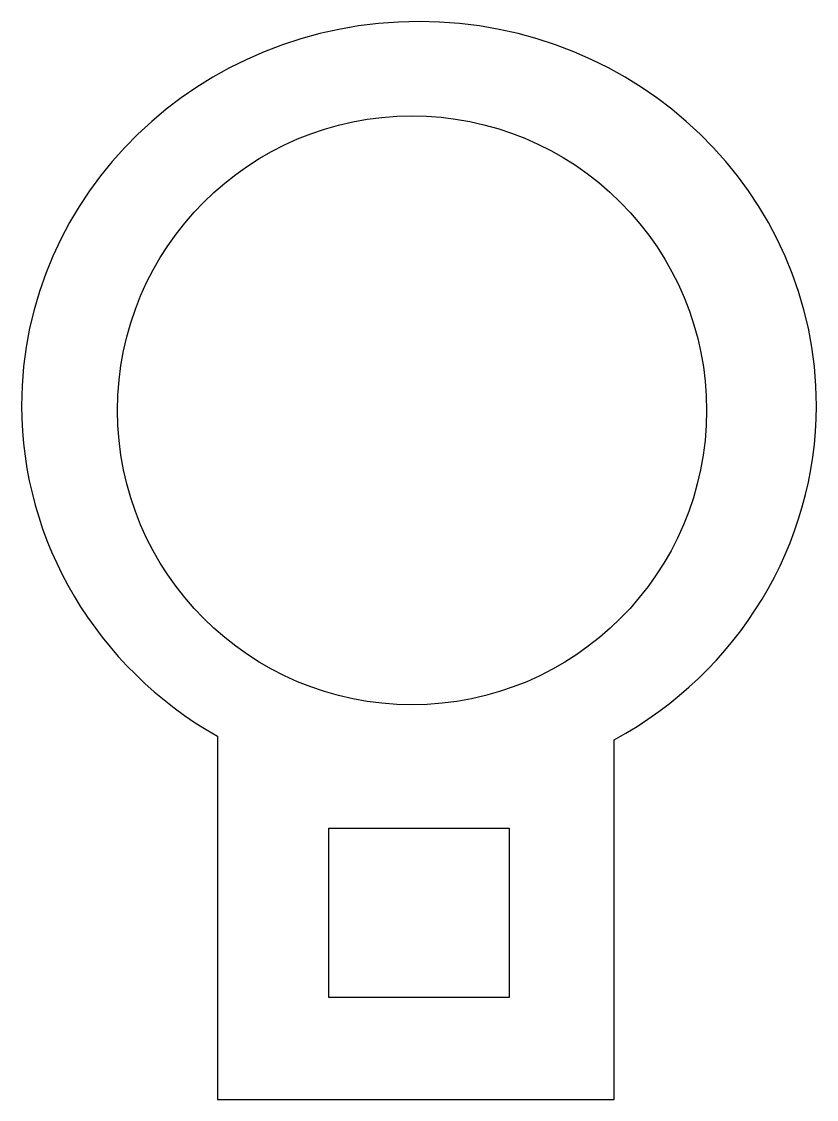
# Model space of a CAD drawing. Extents: x 38 to 128, y 177 to 299.
import ezdxf

# ---------------------------------------------------------------- set-up
doc = ezdxf.new("R2010")
doc.units = 0
doc.layers.add('Layer_1', color=7, linetype='CONTINUOUS')

msp = doc.modelspace()

# ---------------------------------------------------------------- linework, layer by layer
at = {"layer": 'Layer_1', "color": 7}
for points in [[(82.843685, 298.846845), (80.527992, 298.790233), (78.242698, 298.622222), (75.990631, 298.345546), (73.774619, 297.962938), (71.597488, 297.477133), (69.462067, 296.890863), (67.371182, 296.206863), (65.327661, 295.427866), (63.334332, 294.556606), (61.394022, 293.595815), (59.509558, 292.548228), (57.683767, 291.416579), (55.919478, 290.203601), (54.219517, 288.912027), (52.586713, 287.544591), (51.023892, 286.104027), (49.533882, 284.593069), (48.11951, 283.014449), (46.783604, 281.370902), (45.528991, 279.665161), (44.358498, 277.89996), (43.274954, 276.078032), (42.281185, 274.202111), (41.380019, 272.274931), (40.574283, 270.299225), (39.866805, 268.277726), (39.260412, 266.213169), (38.757932, 264.108287), (38.362191, 261.965813), (38.076019, 259.788482), (37.902241, 257.579026), (37.843685, 255.340179), (37.870142, 253.90076), (37.945305, 252.469079), (38.068602, 251.046101), (38.239463, 249.632791), (38.457316, 248.230115), (38.721588, 246.839038), (39.031709, 245.460525), (39.387107, 244.095541), (39.78721, 242.745051), (40.231447, 241.41002), (40.719246, 240.091414), (41.250035, 238.790198), (41.823243, 237.507337), (42.438299, 236.243795), (43.094631, 235.000539), (43.791666, 233.778534), (44.528835, 232.578744), (45.305564, 231.402135), (46.121283, 230.249671), (46.97542, 229.122319), (47.867403, 228.021043), (48.796661, 226.946809), (49.762622, 225.900581), (50.764715, 224.883325), (51.802368, 223.896006), (52.875009, 222.939589), (53.982067, 222.015039), (55.12297, 221.123322), (56.297147, 220.265402), (57.504026, 219.442245), (58.743035, 218.654816), (60.013604, 217.90408), (60.013604, 176.777882), (104.941833, 176.777882), (104.941833, 217.502128), (106.250586, 218.243685), (107.527206, 219.023812), (108.771079, 219.841497), (109.981593, 220.695726), (111.158134, 221.585488), (112.30009, 222.509769), (113.406847, 223.467557), (114.477794, 224.45784), (115.512316, 225.479604), (116.509802, 226.531838), (117.469638, 227.613528), (118.391212, 228.723662), (119.273909, 229.861228), (120.117119, 231.025212), (120.920227, 232.214603), (121.682621, 233.428387), (122.403688, 234.665552), (123.082815, 235.925086), (123.719389, 237.205975), (124.312798, 238.507207), (124.862428, 239.82777), (125.367666, 241.166651), (125.827901, 242.522838), (126.242517, 243.895317), (126.610904, 245.283077), (126.932448, 246.685104), (127.206536, 248.100386), (127.432555, 249.52791), (127.609892, 250.966664), (127.737935, 252.415636), (127.81607, 253.873811), (127.843685, 255.340179), (127.785129, 257.579026), (127.611351, 259.788482), (127.325178, 261.965813), (126.929438, 264.108287), (126.426958, 266.213169), (125.820565, 268.277726), (125.113087, 270.299225), (124.307351, 272.274931), (123.406185, 274.202111), (122.412416, 276.078032), (121.328872, 277.89996), (120.158379, 279.665161), (118.903766, 281.370902), (117.56786, 283.014449), (116.153488, 284.593069), (114.663478, 286.104027), (113.100657, 287.544591), (111.467852, 288.912027), (109.767892, 290.203601), (108.003603, 291.416579), (106.177812, 292.548228), (104.293348, 293.595815), (102.353038, 294.556606), (100.359708, 295.427866), (98.316188, 296.206863), (96.225303, 296.890863), (94.089881, 297.477133), (91.912751, 297.962938), (89.696738, 298.345546), (87.444672, 298.622222), (85.159378, 298.790233), (82.843685, 298.846845)], [(115.405757, 254.818143), (115.362363, 253.101958), (115.233574, 251.408302), (115.021492, 249.739265), (114.728204, 248.096957), (114.355811, 246.483459), (113.906406, 244.900875), (113.382089, 243.351295), (112.784948, 241.836817), (112.117084, 240.359537), (111.380593, 238.921553), (110.577566, 237.524958), (109.710098, 236.171839), (108.780292, 234.864305), (107.790237, 233.604447), (106.742029, 232.394359), (105.637769, 231.236132), (104.479542, 230.13187), (103.269455, 229.083665), (102.009594, 228.09361), (100.70206, 227.163803), (99.348944, 226.296335), (97.952348, 225.493309), (96.514362, 224.756817), (95.037082, 224.088953), (93.522604, 223.491813), (91.973027, 222.967493), (90.390443, 222.51809), (88.776945, 222.145697), (87.134631, 221.852409), (85.465597, 221.640325), (83.771944, 221.511536), (82.055756, 221.468144), (80.33957, 221.511536), (78.645914, 221.640325), (76.976878, 221.852409), (75.334569, 222.145697), (73.721071, 222.51809), (72.138487, 222.967493), (70.588907, 223.491813), (69.07443, 224.088953), (67.59715, 224.756817), (66.159166, 225.493309), (64.762568, 226.296335), (63.409454, 227.163803), (62.10192, 228.09361), (60.842059, 229.083665), (59.631972, 230.131873), (58.473745, 231.236132), (57.369485, 232.394359), (56.321277, 233.604447), (55.331222, 234.864308), (54.401416, 236.171842), (53.533948, 237.524958), (52.730921, 238.921553), (51.99443, 240.35954), (51.326566, 241.836817), (50.729425, 243.351295), (50.205106, 244.900875), (49.755703, 246.483459), (49.38331, 248.096957), (49.090022, 249.739265), (48.877937, 251.408302), (48.749148, 253.101958), (48.705757, 254.818143), (48.749148, 256.534331), (48.877937, 258.227985), (49.090022, 259.897019), (49.38331, 261.539333), (49.755703, 263.15283), (50.205106, 264.735415), (50.729425, 266.284994), (51.326566, 267.799469), (51.99443, 269.276749), (52.730921, 270.714734), (53.533948, 272.111332), (54.401416, 273.464446), (55.331222, 274.771981), (56.321277, 276.031841), (57.369482, 277.241931), (58.473745, 278.400155), (59.631972, 279.504419), (60.842059, 280.552626), (62.101918, 281.542681), (63.409452, 282.472488), (64.762568, 283.339953), (66.159166, 284.14298), (67.59715, 284.879473), (69.07443, 285.547337), (70.588907, 286.144476), (72.138487, 286.668795), (73.721071, 287.118199), (75.334569, 287.490592), (76.976878, 287.783879), (78.645914, 287.995964), (80.33957, 288.124751), (82.055756, 288.168146), (83.709486, 288.127159), (85.351996, 288.004953), (86.980543, 287.802661), (88.592401, 287.521414), (90.184833, 287.162345), (91.755108, 286.726586), (93.300494, 286.21527), (94.81825, 285.629528), (96.305648, 284.970494), (97.759954, 284.239298), (99.178433, 283.437074), (100.558354, 282.564954), (101.896982, 281.62407), (103.191583, 280.615554), (104.439421, 279.540539), (105.637769, 278.400156), (106.778152, 277.20181), (107.853165, 275.95397), (108.86168, 274.659369), (109.802568, 273.320742), (110.674687, 271.940821), (111.476909, 270.522342), (112.208106, 269.068035), (112.867141, 267.580638), (113.452881, 266.062882), (113.964199, 264.517498), (114.399957, 262.94722), (114.759026, 261.354788), (115.040272, 259.742931), (115.242565, 258.114383), (115.364771, 256.471874), (115.405757, 254.818143)], [(72.625294, 207.5105), (93.06207, 207.5105), (93.062073, 207.510498), (93.062073, 188.306733), (93.06207, 188.306733), (72.625294, 188.306733), (72.625291, 188.306733), (72.625291, 207.510498), (72.625294, 207.5105)]]:
    msp.add_lwpolyline(points, close=True, dxfattribs=at)

doc.saveas('drawing.dxf')
